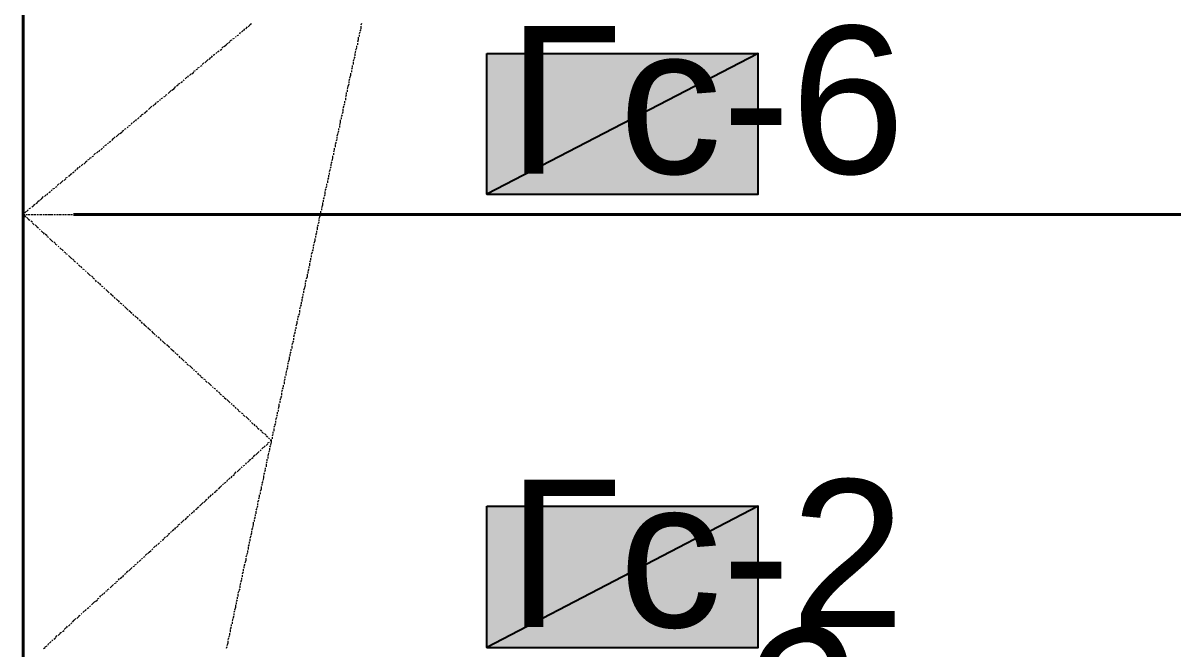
# Model space of a CAD drawing. Extents: x 0 to 604, y 0 to 420.
# Drawn here: x 169.82 to 198.56, y 320.69 to 336.22 of the extents above; entities that cross this region are included whole.
import ezdxf

# ---------------------------------------------------------------- set-up
doc = ezdxf.new("R2010")
doc.units = 0
doc.styles.add('TEYPDFCAD_TEXT', font='arial.ttf')

msp = doc.modelspace()

# ---------------------------------------------------------------- hatches: boundary and pattern name
at = {"true_color": 0xffffff}
h = msp.add_hatch(color=0, dxfattribs=at)
h.paths.add_polyline_path([(181.335, 335.471), (188.066, 335.471), (181.335, 331.978)])
h.paths.add_polyline_path([(188.066, 335.471), (181.335, 331.978), (188.066, 331.978)])
h = msp.add_hatch(color=0, dxfattribs=at)
h.paths.add_polyline_path([(181.335, 324.231), (188.066, 324.231), (181.335, 320.717)])
h.paths.add_polyline_path([(188.066, 324.231), (181.335, 320.717), (188.066, 320.717)])

# ---------------------------------------------------------------- linework, layer by layer
at = {"color": 7, "lineweight": 40}
for p, q in [((169.82, 397.743), (169.82, 310.219)), ((198.565, 331.47), (171.069, 331.47))]:
    msp.add_line(p, q, dxfattribs=at)
at = {"color": 7, "lineweight": 5}
for p, q in [((169.82, 336.211), (169.82, 336.169)), ((169.82, 336.148), (169.82, 336.084)), ((169.82, 336.063), (169.82, 336.021)), ((175.239, 336), (175.281, 336.042)), ((175.302, 336.042), (175.323, 336.084)), ((175.345, 336.084), (175.387, 336.127)), ((175.408, 336.127), (175.451, 336.169)), ((175.451, 336.19), (175.493, 336.211)), ((178.202, 336.063), (178.181, 336.021)), ((178.223, 336.211), (178.202, 336.169)), ((178.202, 336.148), (178.202, 336.084)), ((169.82, 336), (169.82, 335.957)), ((169.82, 335.936), (169.82, 335.894)), ((169.82, 335.873), (169.82, 335.809)), ((169.82, 335.788), (169.82, 335.746)), ((174.921, 335.724), (174.964, 335.767)), ((174.964, 335.788), (175.006, 335.809)), ((175.027, 335.83), (175.07, 335.851)), ((175.091, 335.873), (175.112, 335.894)), ((175.133, 335.915), (175.175, 335.936)), ((175.196, 335.957), (175.218, 336)), ((178.139, 335.809), (178.118, 335.746)), ((178.139, 335.873), (178.139, 335.809)), ((178.181, 336), (178.16, 335.957)), ((178.16, 335.936), (178.16, 335.894)), ((169.82, 335.724), (169.82, 335.682)), ((169.82, 335.661), (169.82, 335.598)), ((169.82, 335.576), (169.82, 335.534)), ((169.82, 335.513), (169.82, 335.471)), ((169.82, 335.449), (169.82, 335.386)), ((174.54, 335.428), (174.583, 335.449)), ((174.604, 335.471), (174.625, 335.492)), ((174.646, 335.513), (174.689, 335.534)), ((174.71, 335.555), (174.752, 335.576)), ((174.752, 335.598), (174.794, 335.64)), ((174.815, 335.64), (174.858, 335.682)), ((174.858, 335.682), (174.9, 335.724)), ((178.075, 335.534), (178.054, 335.471)), ((178.054, 335.449), (178.054, 335.407)), ((178.096, 335.598), (178.075, 335.555)), ((178.096, 335.661), (178.096, 335.619)), ((178.118, 335.724), (178.118, 335.682)), ((169.82, 335.365), (169.82, 335.322)), ((169.82, 335.301), (169.82, 335.259)), ((169.82, 335.238), (169.82, 335.174)), ((174.223, 335.153), (174.265, 335.174)), ((174.265, 335.195), (174.308, 335.238)), ((174.329, 335.238), (174.371, 335.28)), ((174.371, 335.28), (174.413, 335.322)), ((174.435, 335.322), (174.477, 335.365)), ((174.498, 335.365), (174.519, 335.407)), ((177.99, 335.174), (177.99, 335.132)), ((178.033, 335.322), (178.012, 335.28)), ((178.012, 335.259), (178.012, 335.195)), ((178.054, 335.386), (178.033, 335.343)), ((169.82, 335.153), (169.82, 335.111)), ((169.82, 335.089), (169.82, 335.047)), ((169.82, 335.026), (169.82, 334.984)), ((169.82, 334.962), (169.82, 334.899)), ((169.82, 334.878), (169.82, 334.836)), ((173.842, 334.836), (173.884, 334.878)), ((173.905, 334.878), (173.927, 334.92)), ((173.948, 334.92), (173.99, 334.962)), ((174.011, 334.962), (174.054, 335.005)), ((174.054, 335.026), (174.096, 335.047)), ((174.117, 335.068), (174.159, 335.089)), ((174.159, 335.111), (174.202, 335.132)), ((177.948, 334.92), (177.927, 334.857)), ((177.948, 334.984), (177.948, 334.92)), ((177.99, 335.111), (177.969, 335.068)), ((177.969, 335.047), (177.969, 335.005)), ((169.82, 334.814), (169.82, 334.772)), ((169.82, 334.751), (169.82, 334.687)), ((169.82, 334.666), (169.82, 334.624)), ((169.82, 334.603), (169.82, 334.56)), ((173.524, 334.56), (173.567, 334.603)), ((173.567, 334.603), (173.609, 334.645)), ((173.63, 334.666), (173.673, 334.687)), ((173.673, 334.709), (173.715, 334.73)), ((173.736, 334.751), (173.778, 334.772)), ((173.799, 334.793), (173.821, 334.814)), ((177.885, 334.645), (177.863, 334.581)), ((177.906, 334.709), (177.885, 334.645)), ((177.927, 334.836), (177.906, 334.793)), ((177.906, 334.772), (177.906, 334.73)), ((169.82, 334.539), (169.82, 334.476)), ((169.82, 334.454), (169.82, 334.412)), ((169.82, 334.391), (169.82, 334.349)), ((169.82, 334.327), (169.82, 334.264)), ((173.207, 334.306), (173.228, 334.327)), ((173.249, 334.349), (173.292, 334.37)), ((173.313, 334.391), (173.355, 334.412)), ((173.355, 334.433), (173.397, 334.454)), ((173.418, 334.476), (173.461, 334.518)), ((173.461, 334.518), (173.503, 334.56)), ((177.842, 334.433), (177.821, 334.391)), ((177.821, 334.37), (177.821, 334.306)), ((177.842, 334.497), (177.842, 334.454)), ((177.863, 334.56), (177.863, 334.518)), ((169.82, 334.243), (169.82, 334.2)), ((169.82, 334.179), (169.82, 334.137)), ((169.82, 334.116), (169.82, 334.074)), ((169.82, 334.052), (169.82, 333.989)), ((172.826, 333.989), (172.868, 334.01)), ((172.868, 334.031), (172.911, 334.052)), ((172.932, 334.074), (172.974, 334.116)), ((172.974, 334.116), (173.016, 334.158)), ((173.037, 334.158), (173.08, 334.2)), ((173.101, 334.2), (173.122, 334.243)), ((173.143, 334.264), (173.186, 334.285)), ((177.758, 334.01), (177.737, 333.968)), ((177.779, 334.158), (177.758, 334.116)), ((177.758, 334.095), (177.758, 334.031)), ((177.8, 334.222), (177.779, 334.179)), ((177.8, 334.285), (177.8, 334.243)), ((169.82, 333.968), (169.82, 333.925)), ((169.82, 333.904), (169.82, 333.862)), ((169.82, 333.841), (169.82, 333.777)), ((169.82, 333.756), (169.82, 333.714)), ((172.508, 333.714), (172.53, 333.756)), ((172.551, 333.756), (172.593, 333.798)), ((172.614, 333.798), (172.635, 333.841)), ((172.656, 333.841), (172.699, 333.883)), ((172.72, 333.904), (172.762, 333.925)), ((172.762, 333.947), (172.805, 333.968)), ((177.694, 333.756), (177.673, 333.692)), ((177.694, 333.819), (177.694, 333.756)), ((177.737, 333.947), (177.715, 333.904)), ((177.715, 333.883), (177.715, 333.841)), ((169.82, 333.692), (169.82, 333.65)), ((169.82, 333.629), (169.82, 333.565)), ((169.82, 333.544), (169.82, 333.502)), ((169.82, 333.481), (169.82, 333.438)), ((172.127, 333.396), (172.17, 333.438)), ((172.17, 333.438), (172.212, 333.481)), ((172.233, 333.481), (172.275, 333.523)), ((172.275, 333.544), (172.318, 333.565)), ((172.339, 333.587), (172.381, 333.608)), ((172.403, 333.629), (172.424, 333.65)), ((172.445, 333.671), (172.487, 333.692)), ((177.631, 333.481), (177.609, 333.417)), ((177.652, 333.544), (177.631, 333.502)), ((177.652, 333.608), (177.652, 333.565)), ((177.673, 333.671), (177.673, 333.629)), ((169.82, 333.417), (169.82, 333.354)), ((169.82, 333.333), (169.82, 333.29)), ((169.82, 333.269), (169.82, 333.227)), ((169.82, 333.206), (169.82, 333.163)), ((171.81, 333.142), (171.831, 333.163)), ((171.852, 333.185), (171.894, 333.206)), ((171.916, 333.227), (171.937, 333.248)), ((171.958, 333.269), (172, 333.29)), ((172.022, 333.312), (172.064, 333.354)), ((172.064, 333.354), (172.106, 333.396)), ((177.588, 333.269), (177.567, 333.227)), ((177.567, 333.206), (177.567, 333.142)), ((177.609, 333.333), (177.588, 333.29)), ((177.609, 333.396), (177.609, 333.354)), ((169.82, 333.142), (169.82, 333.079)), ((169.82, 333.057), (169.82, 333.015)), ((169.82, 332.994), (169.82, 332.952)), ((169.82, 332.93), (169.82, 332.867)), ((171.471, 332.867), (171.513, 332.888)), ((171.535, 332.909), (171.577, 332.93)), ((171.577, 332.952), (171.619, 332.994)), ((171.641, 332.994), (171.683, 333.036)), ((171.704, 333.036), (171.725, 333.079)), ((171.746, 333.079), (171.789, 333.121)), ((177.504, 332.867), (177.482, 332.803)), ((177.504, 332.93), (177.504, 332.867)), ((177.546, 333.057), (177.525, 333.015)), ((177.525, 332.994), (177.525, 332.952)), ((177.546, 333.121), (177.546, 333.079)), ((169.82, 332.846), (169.82, 332.803)), ((169.82, 332.782), (169.82, 332.74)), ((169.82, 332.719), (169.82, 332.655)), ((169.82, 332.634), (169.82, 332.592)), ((171.111, 332.55), (171.132, 332.592)), ((171.154, 332.592), (171.196, 332.634)), ((171.217, 332.634), (171.238, 332.676)), ((171.26, 332.676), (171.302, 332.719)), ((171.323, 332.719), (171.365, 332.761)), ((171.365, 332.782), (171.408, 332.803)), ((171.429, 332.825), (171.471, 332.846)), ((177.44, 332.592), (177.419, 332.528)), ((177.461, 332.655), (177.44, 332.613)), ((177.482, 332.782), (177.461, 332.74)), ((177.461, 332.719), (177.461, 332.676)), ((169.82, 332.571), (169.82, 332.528)), ((169.82, 332.507), (169.82, 332.444)), ((169.82, 332.423), (169.82, 332.38)), ((169.82, 332.359), (169.82, 332.317)), ((169.82, 332.295), (169.82, 332.253)), ((170.773, 332.274), (170.815, 332.317)), ((170.836, 332.317), (170.879, 332.359)), ((170.879, 332.38), (170.921, 332.401)), ((170.942, 332.423), (170.984, 332.444)), ((170.984, 332.465), (171.027, 332.486)), ((171.048, 332.507), (171.09, 332.528)), ((177.398, 332.38), (177.377, 332.338)), ((177.377, 332.317), (177.377, 332.253)), ((177.398, 332.444), (177.398, 332.401)), ((177.419, 332.507), (177.419, 332.465)), ((169.82, 332.232), (169.82, 332.168)), ((169.82, 332.147), (169.82, 332.105)), ((169.82, 332.084), (169.82, 332.041)), ((169.82, 332.02), (169.82, 331.957)), ((170.413, 331.957), (170.434, 331.999)), ((170.455, 332.02), (170.498, 332.041)), ((170.519, 332.063), (170.54, 332.084)), ((170.561, 332.105), (170.603, 332.126)), ((170.625, 332.147), (170.667, 332.168)), ((170.667, 332.19), (170.709, 332.232)), ((170.73, 332.232), (170.773, 332.274)), ((177.334, 332.105), (177.313, 332.063)), ((177.313, 332.041), (177.313, 331.978)), ((177.356, 332.168), (177.334, 332.126)), ((177.356, 332.232), (177.356, 332.19)), ((169.82, 331.936), (169.82, 331.893)), ((169.82, 331.872), (169.82, 331.83)), ((169.82, 331.809), (169.82, 331.745)), ((169.82, 331.724), (169.82, 331.682)), ((170.074, 331.703), (170.117, 331.724)), ((170.138, 331.745), (170.18, 331.766)), ((170.18, 331.788), (170.222, 331.83)), ((170.244, 331.83), (170.286, 331.872)), ((170.286, 331.872), (170.328, 331.914)), ((170.349, 331.914), (170.392, 331.957)), ((177.25, 331.766), (177.25, 331.703)), ((177.292, 331.893), (177.271, 331.851)), ((177.271, 331.83), (177.271, 331.788)), ((177.313, 331.957), (177.292, 331.914)), ((169.82, 331.661), (169.82, 331.618)), ((169.82, 331.597), (169.82, 331.533)), ((169.82, 331.47), (169.841, 331.512)), ((169.82, 331.512), (169.82, 331.47)), ((169.82, 331.47), (169.863, 331.47)), ((169.841, 331.449), (169.82, 331.47)), ((169.82, 331.449), (169.82, 331.406)), ((169.863, 331.512), (169.905, 331.555)), ((169.884, 331.406), (169.863, 331.449)), ((169.884, 331.47), (169.926, 331.47)), ((169.926, 331.555), (169.947, 331.597)), ((169.947, 331.47), (169.989, 331.47)), ((169.968, 331.618), (170.011, 331.639)), ((170.011, 331.47), (170.074, 331.47)), ((170.032, 331.661), (170.074, 331.682)), ((170.095, 331.47), (170.138, 331.47)), ((170.159, 331.47), (170.201, 331.47)), ((170.222, 331.47), (170.286, 331.47)), ((170.307, 331.47), (170.349, 331.47)), ((170.37, 331.47), (170.413, 331.47)), ((170.434, 331.47), (170.498, 331.47)), ((170.498, 331.47), (170.561, 331.47)), ((170.582, 331.47), (170.625, 331.47)), ((170.646, 331.47), (170.688, 331.47)), ((170.709, 331.47), (170.773, 331.47)), ((170.794, 331.47), (170.836, 331.47)), ((170.857, 331.47), (170.9, 331.47)), ((170.921, 331.47), (170.984, 331.47)), ((171.006, 331.47), (171.048, 331.47)), ((171.069, 331.47), (171.111, 331.47)), ((171.132, 331.47), (171.196, 331.47)), ((171.217, 331.47), (171.26, 331.47)), ((171.281, 331.47), (171.323, 331.47)), ((171.344, 331.47), (171.408, 331.47)), ((171.408, 331.47), (171.471, 331.47)), ((171.492, 331.47), (171.535, 331.47)), ((171.556, 331.47), (171.598, 331.47)), ((171.619, 331.47), (171.683, 331.47)), ((171.704, 331.47), (171.746, 331.47)), ((171.768, 331.47), (171.81, 331.47)), ((171.831, 331.47), (171.894, 331.47)), ((171.916, 331.47), (171.958, 331.47)), ((171.979, 331.47), (172.022, 331.47)), ((172.043, 331.47), (172.106, 331.47)), ((172.127, 331.47), (172.17, 331.47)), ((172.191, 331.47), (172.233, 331.47)), ((172.254, 331.47), (172.318, 331.47)), ((172.318, 331.47), (172.381, 331.47)), ((172.403, 331.47), (172.445, 331.47)), ((172.466, 331.47), (172.508, 331.47)), ((172.53, 331.47), (172.593, 331.47)), ((172.614, 331.47), (172.656, 331.47)), ((172.678, 331.47), (172.72, 331.47)), ((172.741, 331.47), (172.805, 331.47)), ((172.826, 331.47), (172.868, 331.47)), ((172.889, 331.47), (172.932, 331.47)), ((172.953, 331.47), (173.016, 331.47)), ((173.037, 331.47), (173.08, 331.47)), ((173.101, 331.47), (173.143, 331.47)), ((173.165, 331.47), (173.228, 331.47)), ((173.228, 331.47), (173.292, 331.47)), ((173.313, 331.47), (173.355, 331.47)), ((173.376, 331.47), (173.418, 331.47)), ((173.44, 331.47), (173.503, 331.47)), ((173.524, 331.47), (173.567, 331.47)), ((173.588, 331.47), (173.63, 331.47)), ((173.651, 331.47), (173.715, 331.47)), ((173.736, 331.47), (173.778, 331.47)), ((173.799, 331.47), (173.842, 331.47)), ((173.863, 331.47), (173.927, 331.47)), ((173.948, 331.47), (173.99, 331.47)), ((174.011, 331.47), (174.054, 331.47)), ((174.075, 331.47), (174.138, 331.47)), ((174.138, 331.47), (174.202, 331.47)), ((174.223, 331.47), (174.265, 331.47)), ((174.286, 331.47), (174.329, 331.47)), ((174.35, 331.47), (174.413, 331.47)), ((174.435, 331.47), (174.477, 331.47)), ((174.498, 331.47), (174.54, 331.47)), ((174.561, 331.47), (174.625, 331.47)), ((174.646, 331.47), (174.689, 331.47)), ((174.71, 331.47), (174.752, 331.47)), ((174.773, 331.47), (174.837, 331.47)), ((174.858, 331.47), (174.9, 331.47)), ((174.921, 331.47), (174.964, 331.47)), ((174.985, 331.47), (175.027, 331.47)), ((175.048, 331.47), (175.112, 331.47)), ((175.133, 331.47), (175.175, 331.47)), ((175.196, 331.47), (175.239, 331.47)), ((175.26, 331.47), (175.323, 331.47)), ((175.345, 331.47), (175.387, 331.47)), ((175.408, 331.47), (175.451, 331.47)), ((175.472, 331.47), (175.535, 331.47)), ((175.556, 331.47), (175.599, 331.47)), ((175.62, 331.47), (175.662, 331.47)), ((175.683, 331.47), (175.747, 331.47)), ((175.768, 331.47), (175.81, 331.47)), ((175.832, 331.47), (175.874, 331.47)), ((175.895, 331.47), (175.937, 331.47)), ((175.958, 331.47), (176.022, 331.47)), ((176.043, 331.47), (176.085, 331.47)), ((176.107, 331.47), (176.149, 331.47)), ((176.17, 331.47), (176.234, 331.47)), ((176.255, 331.47), (176.297, 331.47)), ((176.318, 331.47), (176.361, 331.47)), ((176.382, 331.47), (176.445, 331.47)), ((176.466, 331.47), (176.509, 331.47)), ((176.53, 331.47), (176.572, 331.47)), ((176.594, 331.47), (176.657, 331.47)), ((176.678, 331.47), (176.72, 331.47)), ((176.742, 331.47), (176.784, 331.47)), ((176.805, 331.47), (176.847, 331.47)), ((176.869, 331.47), (176.932, 331.47)), ((176.953, 331.47), (176.996, 331.47)), ((177.017, 331.47), (177.059, 331.47)), ((177.08, 331.47), (177.144, 331.47)), ((177.165, 331.47), (177.207, 331.47)), ((177.186, 331.428), (177.165, 331.364)), ((177.207, 331.491), (177.186, 331.449)), ((177.207, 331.555), (177.207, 331.512)), ((177.25, 331.703), (177.228, 331.639)), ((177.228, 331.618), (177.228, 331.576)), ((169.82, 331.385), (169.82, 331.343)), ((169.82, 331.322), (169.82, 331.258)), ((169.82, 331.237), (169.82, 331.195)), ((169.82, 331.174), (169.82, 331.131)), ((169.947, 331.364), (169.905, 331.406)), ((169.989, 331.322), (169.947, 331.343)), ((170.053, 331.279), (170.011, 331.301)), ((170.095, 331.216), (170.053, 331.258)), ((170.159, 331.174), (170.117, 331.216)), ((170.201, 331.131), (170.159, 331.152)), ((177.144, 331.216), (177.123, 331.174)), ((177.123, 331.152), (177.123, 331.089)), ((177.165, 331.279), (177.144, 331.237)), ((177.165, 331.343), (177.165, 331.301)), ((169.82, 331.11), (169.82, 331.047)), ((169.82, 331.026), (169.82, 330.983)), ((169.82, 330.962), (169.82, 330.92)), ((169.82, 330.899), (169.82, 330.835)), ((170.244, 331.089), (170.222, 331.11)), ((170.307, 331.026), (170.265, 331.068)), ((170.349, 330.983), (170.328, 331.026)), ((170.413, 330.941), (170.37, 330.983)), ((170.455, 330.899), (170.413, 330.92)), ((170.519, 330.835), (170.476, 330.877)), ((177.059, 330.877), (177.059, 330.814)), ((177.101, 331.004), (177.08, 330.962)), ((177.08, 330.941), (177.08, 330.899)), ((177.101, 331.068), (177.101, 331.026)), ((169.82, 330.814), (169.82, 330.771)), ((169.82, 330.75), (169.82, 330.708)), ((169.82, 330.687), (169.82, 330.623)), ((169.82, 330.602), (169.82, 330.56)), ((170.561, 330.793), (170.519, 330.835)), ((170.625, 330.75), (170.582, 330.793)), ((170.667, 330.708), (170.625, 330.729)), ((170.709, 330.666), (170.688, 330.687)), ((170.773, 330.602), (170.73, 330.644)), ((170.815, 330.56), (170.794, 330.602)), ((177.017, 330.602), (176.996, 330.56)), ((177.038, 330.729), (177.017, 330.687)), ((177.017, 330.666), (177.017, 330.623)), ((177.059, 330.814), (177.038, 330.75)), ((169.82, 330.539), (169.82, 330.496)), ((169.82, 330.475), (169.82, 330.433)), ((169.82, 330.412), (169.82, 330.348)), ((169.82, 330.327), (169.82, 330.285)), ((170.879, 330.517), (170.836, 330.539)), ((170.921, 330.475), (170.879, 330.496)), ((170.984, 330.412), (170.942, 330.454)), ((171.027, 330.369), (170.984, 330.412)), ((171.09, 330.327), (171.048, 330.369)), ((171.132, 330.285), (171.09, 330.306)), ((176.953, 330.327), (176.932, 330.285)), ((176.953, 330.39), (176.953, 330.348)), ((176.996, 330.539), (176.975, 330.475)), ((176.975, 330.454), (176.975, 330.412)), ((169.82, 330.264), (169.82, 330.221)), ((169.82, 330.2), (169.82, 330.137)), ((169.82, 330.115), (169.82, 330.073)), ((169.82, 330.052), (169.82, 330.009)), ((169.82, 329.988), (169.82, 329.925)), ((171.175, 330.242), (171.154, 330.264)), ((171.238, 330.179), (171.196, 330.221)), ((171.281, 330.137), (171.26, 330.179)), ((171.344, 330.094), (171.302, 330.115)), ((171.387, 330.052), (171.365, 330.073)), ((171.45, 329.988), (171.408, 330.031)), ((171.492, 329.946), (171.45, 329.988)), ((176.869, 329.988), (176.869, 329.925)), ((176.911, 330.115), (176.89, 330.073)), ((176.89, 330.052), (176.89, 330.009)), ((176.911, 330.179), (176.911, 330.137)), ((176.932, 330.264), (176.932, 330.2)), ((169.82, 329.904), (169.82, 329.861)), ((169.82, 329.84), (169.82, 329.798)), ((169.82, 329.777), (169.82, 329.713)), ((171.556, 329.904), (171.513, 329.946)), ((171.598, 329.861), (171.556, 329.882)), ((171.641, 329.798), (171.619, 329.84)), ((171.704, 329.755), (171.662, 329.798)), ((171.746, 329.713), (171.725, 329.755)), ((176.826, 329.713), (176.805, 329.65)), ((176.847, 329.84), (176.826, 329.798)), ((176.826, 329.777), (176.826, 329.734)), ((176.869, 329.925), (176.847, 329.861)), ((169.82, 329.692), (169.82, 329.65)), ((169.82, 329.628), (169.82, 329.586)), ((169.82, 329.565), (169.82, 329.523)), ((169.82, 329.502), (169.82, 329.438)), ((169.82, 329.417), (169.82, 329.375)), ((171.81, 329.671), (171.768, 329.692)), ((171.852, 329.628), (171.831, 329.65)), ((171.916, 329.565), (171.873, 329.607)), ((171.958, 329.523), (171.916, 329.565)), ((172.022, 329.48), (171.979, 329.502)), ((172.064, 329.438), (172.022, 329.459)), ((172.106, 329.375), (172.085, 329.417)), ((176.763, 329.438), (176.742, 329.396)), ((176.763, 329.502), (176.763, 329.459)), ((176.805, 329.65), (176.784, 329.586)), ((176.784, 329.565), (176.784, 329.523)), ((169.82, 329.353), (169.82, 329.311)), ((169.82, 329.29), (169.82, 329.226)), ((169.82, 329.205), (169.82, 329.163)), ((169.82, 329.142), (169.82, 329.099)), ((172.17, 329.332), (172.127, 329.375)), ((172.212, 329.29), (172.191, 329.332)), ((172.275, 329.247), (172.233, 329.269)), ((172.318, 329.205), (172.297, 329.226)), ((172.381, 329.142), (172.339, 329.184)), ((172.424, 329.099), (172.381, 329.142)), ((176.699, 329.163), (176.678, 329.12)), ((176.72, 329.226), (176.699, 329.184)), ((176.72, 329.29), (176.72, 329.247)), ((176.742, 329.375), (176.742, 329.311)), ((169.82, 329.078), (169.82, 329.015)), ((169.82, 328.993), (169.82, 328.951)), ((169.82, 328.93), (169.82, 328.888)), ((169.82, 328.866), (169.82, 328.803)), ((172.487, 329.057), (172.445, 329.078)), ((172.53, 329.015), (172.487, 329.036)), ((172.572, 328.951), (172.551, 328.993)), ((172.635, 328.909), (172.593, 328.951)), ((172.678, 328.866), (172.656, 328.909)), ((172.741, 328.824), (172.699, 328.845)), ((176.657, 328.951), (176.636, 328.909)), ((176.636, 328.888), (176.636, 328.845)), ((176.678, 329.015), (176.657, 328.972)), ((176.678, 329.099), (176.678, 329.036)), ((169.82, 328.782), (169.82, 328.74)), ((169.82, 328.718), (169.82, 328.676)), ((169.82, 328.655), (169.82, 328.613)), ((169.82, 328.591), (169.82, 328.528)), ((172.784, 328.761), (172.762, 328.803)), ((172.847, 328.718), (172.805, 328.761)), ((172.889, 328.676), (172.847, 328.718)), ((172.953, 328.634), (172.911, 328.655)), ((172.995, 328.591), (172.953, 328.613)), ((173.059, 328.528), (173.016, 328.57)), ((176.572, 328.549), (176.551, 328.507)), ((176.572, 328.613), (176.572, 328.57)), ((176.615, 328.761), (176.594, 328.697)), ((176.594, 328.676), (176.594, 328.634)), ((176.615, 328.824), (176.615, 328.761)), ((169.82, 328.507), (169.82, 328.464)), ((169.82, 328.443), (169.82, 328.401)), ((169.82, 328.38), (169.82, 328.316)), ((169.82, 328.295), (169.82, 328.253)), ((173.101, 328.485), (173.059, 328.528)), ((173.143, 328.443), (173.122, 328.464)), ((173.207, 328.401), (173.165, 328.422)), ((173.249, 328.337), (173.228, 328.38)), ((173.313, 328.295), (173.27, 328.337)), ((173.355, 328.253), (173.313, 328.295)), ((176.509, 328.274), (176.488, 328.231)), ((176.53, 328.337), (176.509, 328.295)), ((176.551, 328.485), (176.53, 328.422)), ((176.53, 328.401), (176.53, 328.358)), ((169.82, 328.231), (169.82, 328.189)), ((169.82, 328.168), (169.82, 328.104)), ((169.82, 328.083), (169.82, 328.041)), ((169.82, 328.02), (169.82, 327.978)), ((173.418, 328.21), (173.376, 328.231)), ((173.461, 328.168), (173.418, 328.189)), ((173.524, 328.104), (173.482, 328.147)), ((173.567, 328.062), (173.524, 328.104)), ((173.609, 328.02), (173.588, 328.041)), ((173.673, 327.978), (173.63, 327.999)), ((176.466, 328.062), (176.445, 328.02)), ((176.445, 327.999), (176.445, 327.956)), ((176.466, 328.126), (176.466, 328.083)), ((176.488, 328.21), (176.488, 328.147)), ((169.82, 327.956), (169.82, 327.893)), ((169.82, 327.872), (169.82, 327.829)), ((169.82, 327.808), (169.82, 327.766)), ((169.82, 327.745), (169.82, 327.702)), ((173.715, 327.914), (173.694, 327.956)), ((173.778, 327.872), (173.736, 327.914)), ((173.821, 327.829), (173.778, 327.872)), ((173.884, 327.787), (173.842, 327.808)), ((173.927, 327.724), (173.884, 327.766)), ((173.99, 327.681), (173.948, 327.724)), ((176.403, 327.787), (176.382, 327.745)), ((176.382, 327.724), (176.382, 327.681)), ((176.424, 327.872), (176.403, 327.808)), ((176.424, 327.935), (176.424, 327.872)), ((169.82, 327.681), (169.82, 327.618)), ((169.82, 327.596), (169.82, 327.554)), ((169.82, 327.533), (169.82, 327.491)), ((169.82, 327.469), (169.82, 327.406)), ((174.032, 327.639), (173.99, 327.681)), ((174.075, 327.596), (174.054, 327.618)), ((174.138, 327.554), (174.096, 327.575)), ((174.18, 327.491), (174.159, 327.533)), ((174.244, 327.448), (174.202, 327.491)), ((174.286, 327.406), (174.244, 327.427)), ((176.318, 327.448), (176.318, 327.406)), ((176.361, 327.596), (176.339, 327.533)), ((176.339, 327.512), (176.339, 327.469)), ((176.382, 327.66), (176.361, 327.618)), ((169.82, 327.385), (169.82, 327.342)), ((169.82, 327.321), (169.82, 327.279)), ((169.82, 327.258), (169.82, 327.194)), ((169.82, 327.173), (169.82, 327.131)), ((174.35, 327.364), (174.308, 327.385)), ((174.392, 327.3), (174.35, 327.342)), ((174.456, 327.258), (174.413, 327.3)), ((174.498, 327.216), (174.456, 327.258)), ((174.54, 327.173), (174.519, 327.194)), ((174.604, 327.131), (174.561, 327.152)), ((176.276, 327.173), (176.255, 327.131)), ((176.276, 327.237), (176.276, 327.194)), ((176.318, 327.385), (176.297, 327.342)), ((176.297, 327.321), (176.297, 327.258)), ((169.82, 327.11), (169.82, 327.067)), ((169.82, 327.046), (169.82, 326.983)), ((169.82, 326.961), (169.82, 326.919)), ((169.82, 326.898), (169.82, 326.856)), ((169.82, 326.834), (169.82, 326.792)), ((174.646, 327.067), (174.625, 327.11)), ((174.71, 327.025), (174.667, 327.067)), ((174.752, 326.983), (174.71, 327.004)), ((174.815, 326.94), (174.773, 326.961)), ((174.858, 326.877), (174.815, 326.919)), ((174.921, 326.834), (174.879, 326.877)), ((174.964, 326.792), (174.921, 326.834)), ((176.213, 326.898), (176.191, 326.856)), ((176.191, 326.834), (176.191, 326.792)), ((176.234, 326.961), (176.213, 326.919)), ((176.255, 327.11), (176.234, 327.067)), ((176.234, 327.046), (176.234, 326.983)), ((169.82, 326.771), (169.82, 326.707)), ((169.82, 326.686), (169.82, 326.644)), ((169.82, 326.623), (169.82, 326.58)), ((169.82, 326.559), (169.82, 326.496)), ((175.006, 326.75), (174.985, 326.771)), ((175.07, 326.707), (175.027, 326.729)), ((175.112, 326.644), (175.091, 326.686)), ((175.175, 326.602), (175.133, 326.644)), ((175.218, 326.559), (175.175, 326.58)), ((175.281, 326.517), (175.239, 326.538)), ((176.128, 326.559), (176.128, 326.517)), ((176.17, 326.707), (176.149, 326.644)), ((176.149, 326.623), (176.149, 326.58)), ((176.17, 326.771), (176.17, 326.707)), ((169.82, 326.475), (169.82, 326.432)), ((169.82, 326.411), (169.82, 326.369)), ((169.82, 326.348), (169.82, 326.284)), ((169.82, 326.263), (169.82, 326.221)), ((175.323, 326.454), (175.281, 326.496)), ((175.387, 326.411), (175.345, 326.454)), ((175.429, 326.369), (175.387, 326.411)), ((175.472, 326.327), (175.451, 326.348)), ((175.535, 326.263), (175.493, 326.305)), ((175.577, 326.221), (175.556, 326.263)), ((176.085, 326.284), (176.064, 326.242)), ((176.107, 326.432), (176.085, 326.369)), ((176.085, 326.348), (176.085, 326.305)), ((176.128, 326.496), (176.107, 326.454)), ((169.82, 326.199), (169.82, 326.157)), ((169.82, 326.136), (169.82, 326.072)), ((169.82, 326.051), (169.82, 326.009)), ((169.82, 325.988), (169.82, 325.945)), ((175.641, 326.178), (175.599, 326.221)), ((175.683, 326.136), (175.641, 326.157)), ((175.747, 326.094), (175.704, 326.115)), ((175.789, 326.03), (175.747, 326.072)), ((175.853, 325.988), (175.81, 326.03)), ((175.895, 325.945), (175.853, 325.967)), ((176.022, 326.009), (176.001, 325.967)), ((176.022, 326.072), (176.022, 326.03)), ((176.064, 326.221), (176.043, 326.178)), ((176.043, 326.157), (176.043, 326.094)), ((169.82, 325.924), (169.82, 325.882)), ((169.82, 325.861), (169.82, 325.797)), ((169.82, 325.776), (169.82, 325.734)), ((169.82, 325.713), (169.82, 325.67)), ((175.747, 325.649), (175.789, 325.692)), ((175.81, 325.692), (175.832, 325.734)), ((175.853, 325.734), (175.895, 325.776)), ((175.895, 325.797), (175.937, 325.818)), ((175.937, 325.903), (175.916, 325.924)), ((175.958, 325.734), (175.937, 325.692)), ((175.98, 325.861), (175.958, 325.882)), ((175.958, 325.84), (175.98, 325.861)), ((175.98, 325.818), (175.958, 325.755)), ((175.98, 325.882), (175.98, 325.818)), ((176.001, 325.945), (176.001, 325.903)), ((169.82, 325.649), (169.82, 325.586)), ((169.82, 325.565), (169.82, 325.522)), ((169.82, 325.501), (169.82, 325.459)), ((169.82, 325.437), (169.82, 325.374)), ((175.429, 325.374), (175.472, 325.395)), ((175.493, 325.416), (175.535, 325.437)), ((175.535, 325.459), (175.577, 325.501)), ((175.599, 325.501), (175.641, 325.543)), ((175.641, 325.543), (175.683, 325.586)), ((175.704, 325.607), (175.726, 325.628)), ((175.874, 325.395), (175.874, 325.353)), ((175.916, 325.543), (175.895, 325.48)), ((175.895, 325.459), (175.895, 325.416)), ((175.937, 325.607), (175.916, 325.565)), ((175.937, 325.67), (175.937, 325.628)), ((169.82, 325.353), (169.82, 325.31)), ((169.82, 325.289), (169.82, 325.247)), ((169.82, 325.226), (169.82, 325.162)), ((169.82, 325.141), (169.82, 325.099)), ((175.133, 325.078), (175.175, 325.12)), ((175.175, 325.12), (175.218, 325.162)), ((175.239, 325.183), (175.26, 325.205)), ((175.281, 325.226), (175.323, 325.247)), ((175.345, 325.268), (175.366, 325.31)), ((175.387, 325.31), (175.429, 325.353)), ((175.832, 325.12), (175.81, 325.078)), ((175.832, 325.183), (175.832, 325.141)), ((175.874, 325.332), (175.853, 325.289)), ((175.853, 325.268), (175.853, 325.205)), ((169.82, 325.078), (169.82, 325.035)), ((169.82, 325.014), (169.82, 324.972)), ((169.82, 324.951), (169.82, 324.887)), ((169.82, 324.866), (169.82, 324.824)), ((174.815, 324.803), (174.858, 324.824)), ((174.879, 324.845), (174.9, 324.887)), ((174.921, 324.887), (174.964, 324.93)), ((174.985, 324.93), (175.006, 324.972)), ((175.027, 324.993), (175.07, 325.014)), ((175.07, 325.035), (175.112, 325.078)), ((175.768, 324.845), (175.747, 324.803)), ((175.789, 324.93), (175.768, 324.866)), ((175.81, 325.057), (175.789, 325.014)), ((175.789, 324.993), (175.789, 324.93)), ((169.82, 324.803), (169.82, 324.76)), ((169.82, 324.739), (169.82, 324.675)), ((169.82, 324.654), (169.82, 324.612)), ((169.82, 324.591), (169.82, 324.548)), ((169.82, 324.527), (169.82, 324.464)), ((174.519, 324.506), (174.54, 324.548)), ((174.561, 324.57), (174.604, 324.591)), ((174.604, 324.612), (174.646, 324.633)), ((174.667, 324.654), (174.71, 324.697)), ((174.71, 324.697), (174.752, 324.739)), ((174.773, 324.76), (174.794, 324.781)), ((175.726, 324.654), (175.704, 324.591)), ((175.704, 324.57), (175.704, 324.527)), ((175.726, 324.718), (175.726, 324.654)), ((175.747, 324.781), (175.747, 324.739)), ((169.82, 324.443), (169.82, 324.4)), ((169.82, 324.379), (169.82, 324.337)), ((169.82, 324.316), (169.82, 324.252)), ((174.202, 324.231), (174.244, 324.273)), ((174.244, 324.273), (174.286, 324.316)), ((174.308, 324.316), (174.35, 324.358)), ((174.35, 324.379), (174.392, 324.4)), ((174.413, 324.421), (174.435, 324.464)), ((174.456, 324.464), (174.498, 324.506)), ((175.662, 324.379), (175.641, 324.316)), ((175.641, 324.295), (175.641, 324.252)), ((175.683, 324.443), (175.662, 324.4)), ((175.683, 324.506), (175.683, 324.464)), ((169.82, 324.231), (169.82, 324.189)), ((169.82, 324.168), (169.82, 324.125)), ((169.82, 324.104), (169.82, 324.062)), ((169.82, 324.041), (169.82, 323.977)), ((169.82, 323.956), (169.82, 323.913)), ((173.884, 323.956), (173.927, 323.977)), ((173.948, 323.998), (173.969, 324.019)), ((173.99, 324.041), (174.032, 324.083)), ((174.054, 324.083), (174.075, 324.125)), ((174.096, 324.146), (174.138, 324.168)), ((174.138, 324.189), (174.18, 324.21)), ((175.577, 323.956), (175.556, 323.913)), ((175.577, 324.019), (175.577, 323.977)), ((175.62, 324.168), (175.599, 324.125)), ((175.599, 324.104), (175.599, 324.041)), ((175.641, 324.231), (175.62, 324.189)), ((169.82, 323.892), (169.82, 323.85)), ((169.82, 323.829), (169.82, 323.765)), ((169.82, 323.744), (169.82, 323.702)), ((169.82, 323.681), (169.82, 323.638)), ((173.588, 323.659), (173.609, 323.702)), ((173.63, 323.702), (173.673, 323.744)), ((173.673, 323.765), (173.715, 323.786)), ((173.736, 323.808), (173.778, 323.85)), ((173.778, 323.85), (173.821, 323.892)), ((173.842, 323.892), (173.884, 323.935)), ((175.514, 323.681), (175.493, 323.638)), ((175.535, 323.765), (175.514, 323.702)), ((175.535, 323.829), (175.535, 323.765)), ((175.556, 323.892), (175.556, 323.85)), ((169.82, 323.617), (169.82, 323.554)), ((169.82, 323.533), (169.82, 323.49)), ((169.82, 323.469), (169.82, 323.427)), ((169.82, 323.406), (169.82, 323.342)), ((173.27, 323.384), (173.313, 323.406)), ((173.313, 323.427), (173.355, 323.469)), ((173.376, 323.469), (173.418, 323.511)), ((173.418, 323.533), (173.461, 323.554)), ((173.482, 323.575), (173.503, 323.596)), ((173.524, 323.617), (173.567, 323.659)), ((175.472, 323.49), (175.451, 323.427)), ((175.451, 323.406), (175.451, 323.363)), ((175.493, 323.554), (175.472, 323.511)), ((175.493, 323.617), (175.493, 323.575)), ((169.82, 323.321), (169.82, 323.279)), ((169.82, 323.257), (169.82, 323.215)), ((169.82, 323.194), (169.82, 323.151)), ((169.82, 323.13), (169.82, 323.067)), ((172.911, 323.046), (172.953, 323.088)), ((172.953, 323.088), (172.995, 323.13)), ((173.016, 323.151), (173.037, 323.173)), ((173.059, 323.194), (173.101, 323.236)), ((173.122, 323.236), (173.143, 323.279)), ((173.165, 323.279), (173.207, 323.321)), ((173.228, 323.342), (173.249, 323.363)), ((175.387, 323.13), (175.387, 323.088)), ((175.429, 323.279), (175.408, 323.236)), ((175.408, 323.215), (175.408, 323.151)), ((175.429, 323.342), (175.429, 323.3)), ((169.82, 323.046), (169.82, 323.003)), ((169.82, 322.982), (169.82, 322.94)), ((169.82, 322.919), (169.82, 322.855)), ((169.82, 322.834), (169.82, 322.792)), ((172.656, 322.813), (172.678, 322.855)), ((172.699, 322.855), (172.741, 322.897)), ((172.762, 322.919), (172.784, 322.94)), ((172.805, 322.961), (172.847, 322.982)), ((172.847, 323.003), (172.889, 323.046)), ((175.345, 322.876), (175.323, 322.813)), ((175.366, 323.003), (175.345, 322.961)), ((175.345, 322.94), (175.345, 322.876)), ((175.387, 323.067), (175.366, 323.024)), ((169.82, 322.771), (169.82, 322.728)), ((169.82, 322.707), (169.82, 322.644)), ((169.82, 322.622), (169.82, 322.58)), ((169.82, 322.559), (169.82, 322.517)), ((172.297, 322.474), (172.318, 322.517)), ((172.339, 322.538), (172.381, 322.559)), ((172.381, 322.58), (172.424, 322.622)), ((172.445, 322.622), (172.487, 322.665)), ((172.487, 322.665), (172.53, 322.707)), ((172.551, 322.728), (172.593, 322.749)), ((172.593, 322.771), (172.635, 322.792)), ((175.281, 322.601), (175.26, 322.538)), ((175.26, 322.517), (175.26, 322.474)), ((175.281, 322.665), (175.281, 322.622)), ((175.323, 322.792), (175.302, 322.749)), ((175.302, 322.728), (175.302, 322.686)), ((169.82, 322.495), (169.82, 322.432)), ((169.82, 322.411), (169.82, 322.368)), ((169.82, 322.347), (169.82, 322.305)), ((169.82, 322.284), (169.82, 322.241)), ((171.979, 322.199), (172.022, 322.241)), ((172.022, 322.241), (172.064, 322.284)), ((172.085, 322.305), (172.127, 322.326)), ((172.127, 322.347), (172.17, 322.368)), ((172.191, 322.389), (172.212, 322.432)), ((172.233, 322.432), (172.275, 322.474)), ((175.218, 322.326), (175.196, 322.262)), ((175.196, 322.241), (175.196, 322.199)), ((175.239, 322.389), (175.218, 322.347)), ((175.239, 322.453), (175.239, 322.411)), ((169.82, 322.22), (169.82, 322.157)), ((169.82, 322.135), (169.82, 322.093)), ((169.82, 322.072), (169.82, 322.03)), ((169.82, 322.009), (169.82, 321.945)), ((171.662, 321.924), (171.704, 321.945)), ((171.725, 321.966), (171.746, 322.009)), ((171.768, 322.009), (171.81, 322.051)), ((171.831, 322.051), (171.852, 322.093)), ((171.873, 322.114), (171.916, 322.135)), ((171.916, 322.157), (171.958, 322.178)), ((175.133, 321.966), (175.133, 321.924)), ((175.175, 322.114), (175.154, 322.072)), ((175.154, 322.051), (175.154, 321.987)), ((175.196, 322.178), (175.175, 322.135)), ((169.82, 321.924), (169.82, 321.882)), ((169.82, 321.86), (169.82, 321.818)), ((169.82, 321.797), (169.82, 321.733)), ((169.82, 321.712), (169.82, 321.67)), ((171.365, 321.627), (171.387, 321.67)), ((171.408, 321.691), (171.45, 321.712)), ((171.471, 321.733), (171.492, 321.755)), ((171.513, 321.776), (171.556, 321.818)), ((171.556, 321.818), (171.598, 321.86)), ((171.619, 321.86), (171.662, 321.903)), ((175.091, 321.712), (175.07, 321.649)), ((175.091, 321.776), (175.091, 321.712)), ((175.133, 321.903), (175.112, 321.86)), ((175.112, 321.839), (175.112, 321.797)), ((169.82, 321.649), (169.82, 321.606)), ((169.82, 321.585), (169.82, 321.522)), ((169.82, 321.5), (169.82, 321.458)), ((169.82, 321.437), (169.82, 321.395)), ((169.82, 321.373), (169.82, 321.331)), ((171.048, 321.352), (171.09, 321.395)), ((171.09, 321.395), (171.132, 321.437)), ((171.154, 321.437), (171.196, 321.479)), ((171.196, 321.5), (171.238, 321.522)), ((171.26, 321.543), (171.281, 321.564)), ((171.302, 321.585), (171.344, 321.627)), ((175.027, 321.437), (175.006, 321.373)), ((175.048, 321.5), (175.027, 321.458)), ((175.07, 321.627), (175.048, 321.585)), ((175.048, 321.564), (175.048, 321.522)), ((169.82, 321.31), (169.82, 321.247)), ((169.82, 321.225), (169.82, 321.183)), ((169.82, 321.162), (169.82, 321.12)), ((169.82, 321.098), (169.82, 321.035)), ((170.73, 321.077), (170.773, 321.098)), ((170.794, 321.12), (170.836, 321.141)), ((170.836, 321.162), (170.879, 321.204)), ((170.9, 321.204), (170.921, 321.247)), ((170.942, 321.247), (170.984, 321.289)), ((171.006, 321.31), (171.027, 321.331)), ((174.942, 321.077), (174.942, 321.035)), ((174.985, 321.225), (174.964, 321.183)), ((174.964, 321.162), (174.964, 321.098)), ((174.985, 321.289), (174.985, 321.247)), ((175.006, 321.352), (175.006, 321.31)), ((169.82, 321.014), (169.82, 320.971)), ((169.82, 320.95), (169.82, 320.908)), ((169.82, 320.887), (169.82, 320.823)), ((169.82, 320.802), (169.82, 320.76)), ((170.434, 320.781), (170.455, 320.823)), ((170.476, 320.823), (170.519, 320.865)), ((170.54, 320.887), (170.561, 320.908)), ((170.582, 320.929), (170.625, 320.95)), ((170.625, 320.971), (170.667, 321.014)), ((170.688, 321.014), (170.73, 321.056)), ((174.9, 320.823), (174.879, 320.76)), ((174.921, 320.95), (174.9, 320.908)), ((174.9, 320.887), (174.9, 320.823)), ((174.942, 321.014), (174.921, 320.971)), ((169.82, 320.738), (169.82, 320.696)), ((170.328, 320.696), (170.37, 320.717)), ((170.37, 320.738), (170.413, 320.76)), ((174.879, 320.738), (174.858, 320.696))]:
    msp.add_line(p, q, dxfattribs=at)
at = {"color": 7, "lineweight": 25}
for p, q in [((169.82, 336.084), (169.82, 335.068)), ((169.82, 333.565), (169.82, 313.563))]:
    msp.add_line(p, q, dxfattribs=at)
at = {"color": 0, "lineweight": 0, "true_color": 0xffffff}
for p, q in [((181.335, 331.978), (188.066, 331.978)), ((181.335, 320.717), (188.066, 320.717))]:
    msp.add_line(p, q, dxfattribs=at)
at = {"color": 0, "true_color": 0xffffff}
for points in [[(181.335, 335.471), (188.066, 335.471), (181.335, 331.978)], [(188.066, 335.471), (181.335, 331.978), (188.066, 331.978)], [(181.335, 324.231), (188.066, 324.231), (181.335, 320.717)], [(188.066, 324.231), (181.335, 320.717), (188.066, 320.717)]]:
    msp.add_lwpolyline(points, close=True, dxfattribs=at)

# ---------------------------------------------------------------- texts
at = {"color": 7, "style": 'TEYPDFCAD_TEXT'}
for s, p in [('Гс-6', (181.843, 332.486)), ('Гс-2', (181.843, 321.225))]:
    msp.add_text(s, height=3.6618, dxfattribs=at).set_placement(p)
msp.add_text('Гс-3', height=3.6618, rotation=20.5829, dxfattribs=at).set_placement((182.245, 314.706))

doc.saveas('drawing.dxf')
